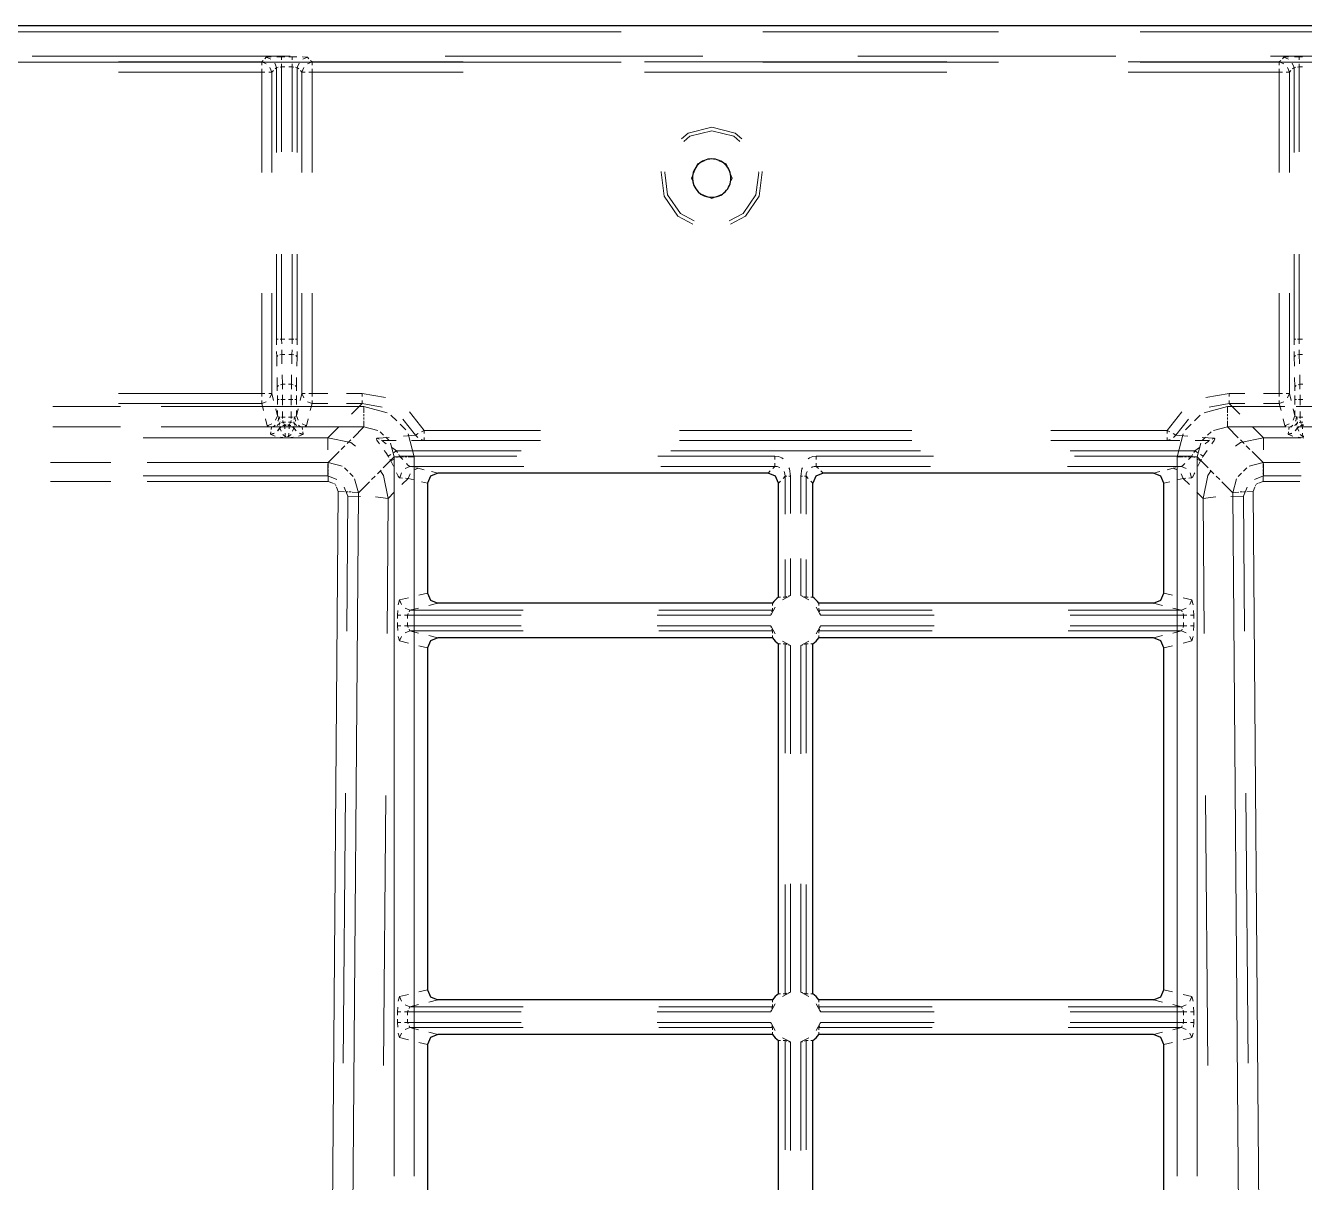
# Model space of a CAD drawing. Header units: millimetres. Extents: x 0 to 1989, y -338 to 950.
# Drawn here: x 987.6 to 1113.3, y 786.3 to 900.1 of the extents above; entities that cross this region are included whole.
import ezdxf

# ---------------------------------------------------------------- set-up
doc = ezdxf.new("R2010")
doc.units = ezdxf.units.MM
doc.layers.add('DETAIL', color=8, linetype='Continuous')
doc.layers.add('FINE', color=9, linetype='Continuous')

msp = doc.modelspace()

# ---------------------------------------------------------------- linework, layer by layer
at = {"layer": 'DETAIL', "lineweight": 25}
for p, q in [((67.81, 900.08), (1203.81, 900.08)), ((1060.61, 856.08), (1028.13, 856.08)), ((1098.49, 856.08), (1066.01, 856.08)), ((1027.12, 855.08), (1027.12, 844.28)), ((1061.61, 843.87), (1061.61, 855.08)), ((1065.01, 843.87), (1065.01, 855.08)), ((1099.5, 844.28), (1099.5, 855.08)), ((1061.02, 843.28), (1028.13, 843.28)), ((1098.49, 843.28), (1065.6, 843.28)), ((1061.02, 839.88), (1028.13, 839.88)), ((1098.49, 839.88), (1065.6, 839.88)), ((1061.61, 804.87), (1061.61, 839.29)), ((1065.01, 804.87), (1065.01, 839.29)), ((1099.5, 805.28), (1099.5, 838.89)), ((1061.02, 804.28), (1028.13, 804.28)), ((1061.02, 800.88), (1028.13, 800.88)), ((1098.49, 800.88), (1065.6, 800.88)), ((1027.12, 799.89), (1027.12, 766.28)), ((1061.61, 765.87), (1061.61, 800.29)), ((1065.01, 765.87), (1065.01, 800.29)), ((1099.5, 766.28), (1099.5, 799.89))]:
    msp.add_line(p, q, dxfattribs=at)
msp.add_lwpolyline([(1055.06, 886.97, 0.41423), (1053.17, 885.08, 0.414197), (1055.06, 883.2, 0.414214), (1056.95, 885.08, 0.414214)], format="xyb", close=True, dxfattribs=at)
for points in [[(1028.13, 856.08), (1027.42, 855.79), (1027.12, 855.08)], [(1061.61, 855.08), (1061.32, 855.79), (1060.61, 856.08)], [(1066.01, 856.08), (1065.3, 855.79), (1065.01, 855.08)], [(1099.5, 855.08), (1099.21, 855.79), (1098.49, 856.08)], [(1027.12, 844.28), (1027.42, 843.57), (1028.13, 843.28)], [(1098.49, 843.28), (1099.21, 843.57), (1099.5, 844.28)], [(1028.13, 839.88), (1027.42, 839.59), (1027.12, 838.89)], [(1099.5, 838.89), (1099.21, 839.59), (1098.49, 839.88)], [(1027.12, 838.89), (1027.12, 805.28), (1027.42, 804.57), (1028.13, 804.28)], [(1098.49, 804.28), (1099.21, 804.57), (1099.5, 805.28)], [(1028.13, 800.88), (1027.42, 800.59), (1027.12, 799.89)], [(1099.5, 799.89), (1099.21, 800.59), (1098.49, 800.88)]]:
    msp.add_lwpolyline(points, dxfattribs=at)
for points in [[(1061.61, 843.87, 0.073396), (1061.02, 843.28)], [(1065.6, 843.28, 0.073407), (1065.01, 843.87)], [(1061.02, 839.88, 0.073535), (1061.61, 839.29)], [(1065.01, 839.29, 0.073316), (1065.6, 839.88)], [(1061.61, 804.87, 0.073332), (1061.02, 804.28)], [(1098.49, 804.28), (1065.6, 804.28, 0.073431), (1065.01, 804.87)], [(1061.02, 800.88, 0.07365), (1061.61, 800.29)], [(1065.01, 800.29, 0.073471), (1065.6, 800.88)]]:
    msp.add_lwpolyline(points, format="xyb", dxfattribs=at)
at = {"layer": 'FINE', "lineweight": 9}
for p, q in [((907.06, 899.48), (1046.16, 899.48)), ((1060.07, 899.48), (1083.26, 899.48)), ((1097.17, 899.48), (1120.35, 899.48)), ((1046.16, 896.49), (907.06, 896.49)), ((988.27, 897.08), (1013.63, 897.08)), ((996.76, 896.5), (1010.84, 896.5)), ((1010.84, 896.5), (1010.98, 896.65)), ((1010.84, 896.5), (1011.28, 896.32)), ((1011.15, 896.82), (1011.29, 896.96)), ((1011.29, 896.96), (1011.74, 896.78)), ((1012.11, 896.4), (1012.29, 895.96)), ((1012.32, 897), (1012.79, 897.01)), ((1012.79, 897.01), (1013.12, 897.01)), ((1012.79, 896.32), (1012.79, 896.01)), ((1013.5, 897.01), (1013.83, 897.01)), ((1013.83, 897.01), (1014.3, 897)), ((1013.83, 896.32), (1013.83, 896.01)), ((1014.51, 896.4), (1014.33, 895.96)), ((1015.33, 896.96), (1014.89, 896.78)), ((1015.33, 896.96), (1015.47, 896.82)), ((1015.78, 896.5), (1015.34, 896.32)), ((1015.64, 896.65), (1015.78, 896.5)), ((1015.78, 896.5), (1030.63, 896.5)), ((1028.85, 897.08), (1054.2, 897.08)), ((1048.46, 896.5), (1078.16, 896.5)), ((1083.26, 896.49), (1060.07, 896.49)), ((1069.42, 897.08), (1094.77, 897.08)), ((1095.99, 896.5), (1110.84, 896.5)), ((1120.35, 896.49), (1097.17, 896.49)), ((1109.99, 897.08), (1135.35, 897.08)), ((1110.84, 896.5), (1110.98, 896.65)), ((1111.28, 896.32), (1110.84, 896.5)), ((1111.15, 896.82), (1111.29, 896.96)), ((1111.74, 896.78), (1111.29, 896.96)), ((1112.29, 895.96), (1112.11, 896.4)), ((1112.32, 897), (1112.79, 897.01)), ((1112.79, 897.01), (1113.12, 897.01)), ((1112.79, 896.01), (1112.79, 896.32)), ((1010.84, 895.51), (996.76, 895.51)), ((1010.84, 895.51), (1010.84, 895.82)), ((1010.84, 895.51), (1011.15, 895.51)), ((1010.84, 885.63), (1010.84, 895.51)), ((1011.65, 895.95), (1011.84, 895.51)), ((1011.98, 895.65), (1011.84, 895.51)), ((1011.84, 895.51), (1011.84, 885.63)), ((1012.29, 895.96), (1012.15, 895.82)), ((1012.45, 895.98), (1012.29, 895.96)), ((1012.29, 887.61), (1012.29, 895.96)), ((1012.79, 896.01), (1012.64, 896)), ((1012.79, 896.01), (1012.79, 887.65)), ((1013.12, 896.01), (1012.79, 896.01)), ((1013.83, 896.01), (1013.5, 896.01)), ((1013.83, 887.65), (1013.83, 896.01)), ((1013.98, 896), (1013.83, 896.01)), ((1014.33, 895.96), (1014.17, 895.98)), ((1014.47, 895.82), (1014.33, 895.96)), ((1014.33, 895.96), (1014.33, 887.61)), ((1014.78, 895.51), (1014.64, 895.65)), ((1014.97, 895.95), (1014.78, 895.51)), ((1014.78, 885.63), (1014.78, 895.51)), ((1015.78, 895.51), (1015.47, 895.51)), ((1015.78, 895.82), (1015.78, 895.51)), ((1030.63, 895.51), (1015.78, 895.51)), ((1015.78, 895.51), (1015.78, 885.63)), ((1078.16, 895.51), (1048.46, 895.51)), ((1110.84, 895.51), (1110.84, 895.82)), ((1111.15, 895.51), (1110.84, 895.51)), ((1111.84, 895.51), (1111.65, 895.95)), ((1111.98, 895.65), (1111.84, 895.51)), ((1111.84, 895.51), (1111.84, 885.63)), ((1112.29, 895.96), (1112.15, 895.82)), ((1112.45, 895.98), (1112.29, 895.96)), ((1112.29, 887.61), (1112.29, 895.96)), ((1112.79, 896.01), (1112.64, 896)), ((1055.06, 883.08), (1053.88, 883.57)), ((1056.24, 883.57), (1055.06, 883.08)), ((1012.29, 869.25), (1012.29, 877.59)), ((1012.79, 877.61), (1012.79, 869.25)), ((1013.83, 869.25), (1013.83, 877.61)), ((1014.33, 877.59), (1014.33, 869.25)), ((1112.29, 869.25), (1112.29, 877.59)), ((1011.84, 873.78), (1011.84, 863.91)), ((1015.78, 873.78), (1015.78, 863.91)), ((1110.84, 863.91), (1110.84, 873.78)), ((1111.84, 873.78), (1111.84, 863.91)), ((1012.3, 868.7), (1012.29, 869.25)), ((1012.79, 869.25), (1012.64, 869.25)), ((1012.79, 869.25), (1012.8, 868.78)), ((1012.79, 869.25), (1013.12, 869.25)), ((1013.5, 869.25), (1013.83, 869.25)), ((1013.82, 868.78), (1013.83, 869.25)), ((1013.98, 869.25), (1013.83, 869.25)), ((1014.33, 869.25), (1014.32, 868.7)), ((1112.3, 868.7), (1112.29, 869.25)), ((1112.79, 869.25), (1112.8, 868.78)), ((1112.79, 869.25), (1113.12, 869.25)), ((1012.31, 867.5), (1012.3, 868.04)), ((1012.43, 867.63), (1012.31, 867.5)), ((1012.33, 866.58), (1012.31, 867.5)), ((1012.81, 867.75), (1012.63, 867.71)), ((1012.8, 868.21), (1012.81, 867.75)), ((1013.12, 867.75), (1012.81, 867.75)), ((1012.81, 867.75), (1012.83, 866.83)), ((1013.81, 867.75), (1013.5, 867.75)), ((1013.79, 866.83), (1013.81, 867.75)), ((1013.81, 867.75), (1013.82, 868.21)), ((1013.99, 867.71), (1013.81, 867.75)), ((1014.31, 867.5), (1014.19, 867.63)), ((1014.31, 867.5), (1014.29, 866.58)), ((1014.32, 868.04), (1014.31, 867.5)), ((1112.31, 867.5), (1112.3, 868.04)), ((1112.43, 867.63), (1112.31, 867.5)), ((1112.33, 866.58), (1112.31, 867.5)), ((1112.81, 867.75), (1112.63, 867.71)), ((1112.8, 868.21), (1112.81, 867.75)), ((1012.37, 864.56), (1012.35, 865.48)), ((1012.49, 864.7), (1012.37, 864.56)), ((1012.87, 864.81), (1012.69, 864.77)), ((1012.85, 865.73), (1012.87, 864.81)), ((1012.87, 864.81), (1013.14, 864.81)), ((1012.87, 864.81), (1012.87, 864.34)), ((1013.48, 864.81), (1013.75, 864.81)), ((1013.75, 864.81), (1013.77, 865.73)), ((1013.93, 864.77), (1013.75, 864.81)), ((1013.75, 864.34), (1013.75, 864.81)), ((1014.25, 864.56), (1014.13, 864.7)), ((1112.37, 864.56), (1112.35, 865.48)), ((1112.49, 864.7), (1112.37, 864.56)), ((1112.87, 864.81), (1112.69, 864.77)), ((1112.85, 865.73), (1112.87, 864.81)), ((1112.87, 864.81), (1113.14, 864.81)), ((1112.87, 864.81), (1112.87, 864.34)), ((1011.15, 863.91), (1010.84, 863.91)), ((1010.84, 863.6), (1010.84, 863.91)), ((1011.84, 863.91), (1011.65, 863.47)), ((1011.84, 863.91), (1012.01, 863.23)), ((1012.37, 864.17), (1012.37, 864.56)), ((1012.38, 863.31), (1012.38, 863.7)), ((1012.88, 863.78), (1012.88, 863.31)), ((1013.74, 863.31), (1013.74, 863.78)), ((1014.24, 863.7), (1014.24, 863.31)), ((1014.97, 863.47), (1014.78, 863.91)), ((1015.78, 863.91), (1015.47, 863.91)), ((1015.78, 863.91), (1015.78, 863.6)), ((1015.78, 863.91), (1017.32, 863.91)), ((1020.71, 863.6), (1020.71, 863.91)), ((1103.63, 863.5), (1105.91, 863.91)), ((1105.91, 863.6), (1105.91, 863.91)), ((1105.91, 863.91), (1107.45, 863.91)), ((1109.3, 863.91), (1110.84, 863.91)), ((1111.15, 863.91), (1110.84, 863.91)), ((1110.84, 863.6), (1110.84, 863.91)), ((1111.84, 863.91), (1111.65, 863.47)), ((1111.84, 863.91), (1112.01, 863.23)), ((1112.37, 864.17), (1112.37, 864.56)), ((1112.38, 863.31), (1112.38, 863.7)), ((1112.88, 863.78), (1112.88, 863.31)), ((996.95, 862.61), (990.3, 862.61)), ((1010.84, 862.92), (996.76, 862.92)), ((1020.88, 862.61), (1000.94, 862.61)), ((1010.84, 862.92), (1010.84, 863.23)), ((1011.28, 863.1), (1010.84, 862.92)), ((1011.01, 862.24), (1010.84, 862.92)), ((1012.21, 862.41), (1012.38, 861.72)), ((1012.38, 862.81), (1012.38, 863.31)), ((1012.38, 861.72), (1012.38, 862.22)), ((1012.88, 863.31), (1012.72, 863.31)), ((1012.88, 863.31), (1012.88, 862.77)), ((1013.15, 863.31), (1012.88, 863.31)), ((1013.74, 863.31), (1013.47, 863.31)), ((1013.74, 862.77), (1013.74, 863.31)), ((1013.74, 863.31), (1013.9, 863.31)), ((1014.24, 863.31), (1014.24, 862.81)), ((1014.24, 861.72), (1014.41, 862.41)), ((1014.24, 862.22), (1014.24, 861.72)), ((1015.78, 862.92), (1015.34, 863.1)), ((1015.78, 862.92), (1015.61, 862.24)), ((1015.78, 863.23), (1015.78, 862.92)), ((1017.32, 862.92), (1015.78, 862.92)), ((1020.71, 862.92), (1019.17, 862.92)), ((1019.65, 861.87), (1020.71, 862.92)), ((1020.71, 862.92), (1020.71, 863.23)), ((1022.67, 862.57), (1020.71, 862.92)), ((1020.88, 862.61), (1020.88, 862)), ((1023.16, 862), (1020.88, 862.61)), ((1105.74, 862.61), (1103.47, 862)), ((1105.91, 862.92), (1103.95, 862.57)), ((1105.74, 862), (1105.74, 862.61)), ((1111.38, 862.61), (1105.74, 862.61)), ((1105.91, 862.92), (1105.91, 863.23)), ((1110.84, 862.92), (1109.3, 862.92)), ((1110.84, 862.92), (1110.84, 863.23)), ((1111.28, 863.1), (1110.84, 862.92)), ((1111.01, 862.24), (1110.84, 862.92)), ((1112.21, 862.41), (1112.38, 861.72)), ((1112.38, 862.81), (1112.38, 863.31)), ((1112.38, 861.72), (1112.38, 862.22)), ((1114.38, 862.61), (1112.5, 862.61)), ((1112.88, 863.31), (1112.72, 863.31)), ((1112.88, 863.31), (1112.88, 862.77)), ((1113.15, 863.31), (1112.88, 863.31)), ((1011.38, 860.73), (1011.21, 861.42)), ((1011.82, 860.92), (1011.38, 860.73)), ((1012.38, 861.72), (1012.2, 861.29)), ((1012.38, 861.72), (1012.43, 861.68)), ((1012.48, 861.63), (1012.53, 861.58)), ((1012.53, 861.58), (1012.64, 861.58)), ((1012.54, 860.92), (1012.65, 860.99)), ((1012.54, 860.92), (1012.57, 860.79)), ((1012.77, 861.58), (1012.88, 861.58)), ((1012.79, 861.06), (1012.91, 861.08)), ((1012.88, 862.12), (1012.88, 861.58)), ((1012.88, 861.58), (1012.89, 861.43)), ((1012.88, 861.58), (1013.15, 861.58)), ((1012.9, 861.24), (1012.91, 861.08)), ((1012.91, 861.08), (1012.97, 861)), ((1013.16, 861.08), (1012.91, 861.08)), ((1013.71, 861.08), (1013.46, 861.08)), ((1013.47, 861.58), (1013.74, 861.58)), ((1013.71, 861.08), (1013.72, 861.24)), ((1013.73, 861.43), (1013.74, 861.58)), ((1013.74, 861.58), (1013.74, 862.12)), ((1013.74, 861.58), (1013.85, 861.58)), ((1013.97, 860.99), (1014.08, 860.92)), ((1013.98, 861.58), (1014.09, 861.58)), ((1014.05, 860.79), (1014.08, 860.92)), ((1014.09, 861.58), (1014.14, 861.63)), ((1014.19, 861.68), (1014.24, 861.72)), ((1014.42, 861.29), (1014.24, 861.72)), ((1015.24, 860.73), (1014.8, 860.92)), ((1015.41, 861.42), (1015.24, 860.73)), ((1020.88, 861.88), (1020.88, 861.68)), ((1020.88, 861.56), (1020.88, 861.35)), ((1020.88, 861.23), (1020.88, 860.63)), ((1024.1, 861.21), (1023.54, 861.76)), ((1025.95, 859.81), (1024.71, 861.37)), ((1025.37, 862.09), (1026.81, 860.28)), ((1099.81, 860.28), (1101.25, 862.09)), ((1101.91, 861.37), (1100.67, 859.81)), ((1103.08, 861.76), (1102.52, 861.21)), ((1105.74, 861.68), (1105.74, 861.88)), ((1105.74, 861.35), (1105.74, 861.56)), ((1105.74, 860.63), (1105.74, 861.23)), ((1111.38, 860.73), (1111.21, 861.42)), ((1111.82, 860.92), (1111.38, 860.73)), ((1112.38, 861.72), (1112.2, 861.29)), ((1112.38, 861.72), (1112.43, 861.68)), ((1112.48, 861.63), (1112.53, 861.58)), ((1112.64, 861.58), (1112.53, 861.58)), ((1112.54, 860.92), (1112.65, 860.99)), ((1112.54, 860.92), (1112.57, 860.79)), ((1112.88, 861.58), (1112.77, 861.58)), ((1112.88, 862.12), (1112.88, 861.58)), ((1112.88, 861.58), (1112.89, 861.43)), ((1112.88, 861.58), (1113.15, 861.58)), ((1112.9, 861.24), (1112.91, 861.08)), ((1113.16, 861.08), (1112.91, 861.08)), ((990.3, 860.63), (996.95, 860.63)), ((1000.94, 860.63), (1020.88, 860.63)), ((1011.51, 860.69), (1011.38, 860.73)), ((1011.8, 860.6), (1011.67, 860.64)), ((1011.7, 859.91), (1011.73, 860.12)), ((1012.05, 860.01), (1011.7, 859.91)), ((1011.71, 859.89), (1011.7, 859.91)), ((1011.73, 859.87), (1011.72, 859.88)), ((1012.07, 859.98), (1011.73, 859.87)), ((1012.16, 859.7), (1011.73, 859.87)), ((1011.77, 860.38), (1011.8, 860.6)), ((1012.62, 860.52), (1012.39, 860.24)), ((1012.63, 860.5), (1012.41, 860.22)), ((1012.6, 860.64), (1012.62, 860.52)), ((1012.62, 860.52), (1012.74, 860.66)), ((1012.62, 860.52), (1012.63, 860.51)), ((1012.63, 860.5), (1012.75, 860.62)), ((1012.63, 860.51), (1012.63, 860.5)), ((1012.63, 860.5), (1012.75, 860.21)), ((1012.9, 859.87), (1013.15, 859.67)), ((1012.91, 860.77), (1013.08, 860.83)), ((1012.92, 860.72), (1013.08, 860.76)), ((1013.03, 860.91), (1013.08, 860.83)), ((1013.08, 860.83), (1013.23, 860.83)), ((1013.08, 860.83), (1013.08, 860.81)), ((1013.08, 860.78), (1013.08, 860.76)), ((1013.08, 860.76), (1013.11, 860.42)), ((1013.23, 860.76), (1013.08, 860.76)), ((1013.13, 860.01), (1013.15, 859.67)), ((1013.15, 859.67), (1013.15, 859.63)), ((1013.15, 859.67), (1013.25, 859.67)), ((1013.37, 859.67), (1013.47, 859.67)), ((1013.39, 860.83), (1013.54, 860.83)), ((1013.54, 860.76), (1013.39, 860.76)), ((1013.47, 859.67), (1013.49, 860.01)), ((1013.47, 859.67), (1013.72, 859.87)), ((1013.47, 859.67), (1013.47, 859.63)), ((1013.52, 860.42), (1013.54, 860.76)), ((1013.54, 860.83), (1013.59, 860.91)), ((1013.54, 860.83), (1013.71, 860.77)), ((1013.54, 860.83), (1013.54, 860.81)), ((1013.54, 860.78), (1013.54, 860.76)), ((1013.7, 860.72), (1013.54, 860.76)), ((1013.99, 860.5), (1013.87, 860.62)), ((1013.87, 860.21), (1013.99, 860.5)), ((1013.88, 860.66), (1014, 860.52)), ((1013.99, 860.5), (1013.99, 860.51)), ((1013.99, 860.5), (1014.21, 860.22)), ((1014, 860.52), (1014.02, 860.64)), ((1014, 860.52), (1014.23, 860.24)), ((1014, 860.51), (1014, 860.52)), ((1014.89, 859.87), (1014.46, 859.7)), ((1014.55, 859.98), (1014.89, 859.87)), ((1014.57, 860.01), (1014.92, 859.91)), ((1014.95, 860.64), (1014.82, 860.6)), ((1014.82, 860.6), (1014.85, 860.38)), ((1014.89, 860.12), (1014.92, 859.91)), ((1014.9, 859.88), (1014.89, 859.87)), ((1014.92, 859.91), (1014.92, 859.89)), ((1015.24, 860.73), (1015.11, 860.69)), ((1020.88, 860.63), (1019.81, 859.55)), ((1020.88, 860.63), (1022.25, 860.28)), ((1022.49, 860.14), (1022.82, 859.8)), ((1024.99, 860.32), (1024.43, 860.88)), ((1024.78, 859.7), (1025.95, 859.81)), ((1025.95, 859.81), (1026.22, 859.96)), ((1025.95, 859.81), (1026.17, 859.57)), ((1026.54, 860.13), (1026.81, 860.28)), ((1026.81, 860.28), (1026.81, 859.96)), ((1026.81, 860.28), (1038.22, 860.28)), ((1051.91, 860.28), (1074.72, 860.28)), ((1088.4, 860.28), (1099.81, 860.28)), ((1099.81, 859.96), (1099.81, 860.28)), ((1100.08, 860.13), (1099.81, 860.28)), ((1100.67, 859.81), (1100.4, 859.96)), ((1100.67, 859.81), (1100.45, 859.57)), ((1100.67, 859.81), (1101.84, 859.7)), ((1101.4, 859.93), (1100.79, 857.66)), ((1102.19, 860.88), (1101.63, 860.32)), ((1103.8, 859.8), (1104.13, 860.14)), ((1104.37, 860.28), (1105.74, 860.63)), ((1105.74, 860.63), (1111.53, 860.63)), ((1106.81, 859.55), (1105.74, 860.63)), ((1108.23, 860.6), (1109.29, 859.54)), ((1111.51, 860.69), (1111.38, 860.73)), ((1111.8, 860.6), (1111.67, 860.64)), ((1111.7, 859.91), (1111.73, 860.12)), ((1112.05, 860.01), (1111.7, 859.91)), ((1111.71, 859.89), (1111.7, 859.91)), ((1111.73, 859.87), (1111.72, 859.88)), ((1111.73, 859.87), (1112.07, 859.98)), ((1112.16, 859.7), (1111.73, 859.87)), ((1111.77, 860.38), (1111.8, 860.6)), ((1112.62, 860.52), (1112.39, 860.24)), ((1112.41, 860.22), (1112.63, 860.5)), ((1112.6, 860.64), (1112.62, 860.52)), ((1112.62, 860.52), (1112.74, 860.66)), ((1112.62, 860.52), (1112.63, 860.51)), ((1112.63, 860.5), (1112.75, 860.62)), ((1112.63, 860.51), (1112.63, 860.5)), ((1112.63, 860.5), (1112.75, 860.21)), ((1112.68, 860.63), (1114.61, 860.63)), ((1112.9, 859.87), (1113.15, 859.67)), ((1112.91, 860.77), (1113.09, 860.83)), ((1112.92, 860.72), (1113.09, 860.76)), ((1113.03, 860.91), (1113.09, 860.83)), ((1113.09, 860.83), (1113.23, 860.83)), ((1113.09, 860.83), (1113.09, 860.81)), ((1113.09, 860.78), (1113.09, 860.76)), ((1113.23, 860.76), (1113.09, 860.76)), ((1113.09, 860.76), (1113.11, 860.42)), ((1113.13, 860.01), (1113.15, 859.67)), ((1113.15, 859.63), (1113.15, 859.67)), ((1113.15, 859.67), (1113.25, 859.67)), ((1013.15, 859.55), (1012.69, 859.6)), ((1013.15, 859.59), (1013.15, 859.55)), ((1013.25, 859.55), (1013.15, 859.55)), ((1013.47, 859.55), (1013.37, 859.55)), ((1013.93, 859.6), (1013.47, 859.55)), ((1013.47, 859.59), (1013.47, 859.55)), ((1017.33, 858.38), (1017.33, 859.54)), ((1019.02, 858.77), (1018.66, 858.41)), ((1019.59, 859.34), (1019.24, 858.98)), ((1022.19, 859.5), (1023.37, 859.59)), ((1022.19, 859.5), (1022.37, 859.4)), ((1022.59, 859.31), (1022.8, 859.28)), ((1024.05, 859.28), (1022.8, 859.28)), ((1023.03, 859.6), (1023.36, 859.27)), ((1023.5, 859.03), (1023.85, 857.66)), ((1026.81, 859.28), (1025.56, 859.28)), ((1026.5, 859.37), (1026.81, 859.28)), ((1038.22, 859.28), (1026.81, 859.28)), ((1074.72, 859.28), (1051.91, 859.28)), ((1099.81, 859.28), (1088.4, 859.28)), ((1100.12, 859.37), (1099.81, 859.28)), ((1101.06, 859.28), (1099.81, 859.28)), ((1102.54, 858.28), (1102.99, 858.6)), ((1103.83, 859.28), (1102.57, 859.28)), ((1102.77, 857.66), (1103.12, 859.03)), ((1103.25, 859.59), (1104.43, 859.5)), ((1103.26, 859.27), (1103.6, 859.6)), ((1104.03, 859.31), (1103.83, 859.28)), ((1104.43, 859.5), (1104.25, 859.4)), ((1107.38, 858.98), (1107.03, 859.34)), ((1107.96, 858.41), (1107.6, 858.77)), ((1109.29, 858.38), (1109.29, 859.54)), ((1109.29, 859.54), (1112.98, 859.54)), ((1113.15, 859.55), (1112.69, 859.6)), ((1113.15, 859.55), (1113.15, 859.59)), ((1113.25, 859.55), (1113.15, 859.55)), ((1018.45, 858.2), (1017.38, 857.13)), ((1022.78, 856.58), (1023.85, 857.66)), ((1023.26, 857.75), (1023.52, 857.91)), ((1023.34, 857.6), (1023.26, 857.75)), ((1023.52, 857.29), (1023.44, 857.43)), ((1023.52, 857.29), (1023.79, 857.43)), ((1023.79, 856.75), (1023.52, 857.29)), ((1023.83, 858.11), (1024.08, 858.28)), ((1024.46, 857.66), (1023.85, 857.66)), ((1023.85, 857.66), (1023.85, 786.93)), ((1024.08, 858.28), (1024.18, 858.11)), ((1036.34, 858.28), (1024.08, 858.28)), ((1024.12, 857.6), (1024.39, 857.74)), ((1024.3, 857.91), (1024.39, 857.74)), ((1024.39, 857.74), (1024.7, 857.43)), ((1024.39, 857.74), (1035.92, 857.74)), ((1024.78, 857.66), (1024.58, 857.66)), ((1025.1, 857.66), (1024.9, 857.66)), ((1025.83, 857.66), (1025.22, 857.66)), ((1075.57, 858.28), (1051.05, 858.28)), ((1061.28, 857.74), (1061.28, 857.43)), ((1065.34, 857.43), (1065.34, 857.74)), ((1065.34, 857.74), (1076.87, 857.74)), ((1102.54, 858.28), (1090.28, 858.28)), ((1090.7, 857.74), (1102.23, 857.74)), ((1101.4, 857.66), (1100.79, 857.66)), ((1100.79, 857.66), (1100.79, 786.93)), ((1101.72, 857.66), (1101.52, 857.66)), ((1102.04, 857.66), (1101.84, 857.66)), ((1102.77, 857.66), (1102.16, 857.66)), ((1102.23, 857.74), (1102.32, 857.91)), ((1102.5, 857.6), (1102.23, 857.74)), ((1102.44, 858.11), (1102.54, 858.28)), ((1102.79, 858.11), (1102.54, 858.28)), ((1102.77, 857.66), (1103.85, 856.58)), ((1102.77, 786.93), (1102.77, 857.66)), ((1103.1, 857.29), (1102.83, 857.43)), ((1103.36, 857.75), (1103.1, 857.91)), ((1103.36, 857.75), (1103.28, 857.6)), ((1103.74, 858.3), (1103.36, 857.75)), ((1109.24, 857.13), (1108.17, 858.2)), ((996.02, 857.13), (990.09, 857.13)), ((1017.38, 857.13), (999.58, 857.13)), ((1017.33, 855.81), (1017.33, 856.98)), ((1017.38, 857.13), (1017.38, 856.55)), ((1018.73, 856.75), (1017.38, 857.13)), ((1017.38, 856.44), (1017.38, 856.25)), ((1017.38, 856.13), (1017.38, 855.94)), ((1019.3, 856.27), (1018.97, 856.6)), ((1019.83, 855.74), (1019.49, 856.07)), ((1022.2, 856.01), (1022.56, 856.37)), ((1024.41, 855.61), (1024.56, 856.1)), ((1024.92, 856.53), (1025.39, 856.74)), ((1025.22, 855.55), (1025.41, 855.99)), ((1025.39, 856.74), (1025.64, 856.68)), ((1036.6, 856.74), (1025.39, 856.74)), ((1025.78, 856.37), (1026.21, 856.55)), ((1025.96, 856.61), (1026.21, 856.55)), ((1026.21, 856.55), (1026.81, 856.41)), ((1027.53, 856.23), (1028.13, 856.08)), ((1061.28, 856.74), (1050.06, 856.74)), ((1060.61, 856.08), (1060.82, 856.29)), ((1061.07, 856.54), (1061.28, 856.74)), ((1065.34, 856.74), (1065.55, 856.54)), ((1076.56, 856.74), (1065.34, 856.74)), ((1065.8, 856.29), (1066.01, 856.08)), ((1101.23, 856.74), (1090.02, 856.74)), ((1098.49, 856.08), (1099.09, 856.23)), ((1099.81, 856.41), (1100.41, 856.55)), ((1100.41, 856.55), (1100.66, 856.61)), ((1100.41, 856.55), (1100.84, 856.37)), ((1100.98, 856.68), (1101.23, 856.74)), ((1101.21, 855.99), (1101.4, 855.55)), ((1101.23, 856.74), (1101.7, 856.53)), ((1102.07, 856.1), (1102.21, 855.61)), ((1104.06, 856.37), (1104.42, 856.01)), ((1107.13, 856.07), (1106.79, 855.74)), ((1107.66, 856.6), (1107.32, 856.27)), ((1109.24, 857.13), (1107.89, 856.75)), ((1109.24, 856.55), (1109.24, 857.13)), ((1112.88, 857.13), (1109.24, 857.13)), ((1109.24, 856.25), (1109.24, 856.44)), ((1109.24, 855.94), (1109.24, 856.13)), ((1109.29, 855.81), (1109.29, 856.98)), ((990.09, 855.26), (996.02, 855.26)), ((1017.33, 855.81), (999.19, 855.81)), ((999.58, 855.26), (1017.38, 855.26)), ((1018.21, 855.44), (1017.33, 855.81)), ((1017.38, 855.83), (1017.38, 855.26)), ((1017.38, 855.26), (1017.81, 855.08)), ((1017.89, 855.04), (1018.04, 854.98)), ((1018.1, 854.92), (1018.15, 854.78)), ((1018.19, 854.69), (1018.36, 854.26)), ((1019.3, 853.81), (1018.94, 854.69)), ((1020.34, 854.15), (1019.97, 855.5)), ((1020.34, 854.15), (1021.42, 855.22)), ((1021.63, 855.44), (1021.99, 855.79)), ((1025.22, 855.55), (1024.61, 854.94)), ((1025.22, 855.55), (1024.97, 855.57)), ((1025.82, 855.41), (1025.22, 855.55)), ((1027.12, 855.08), (1026.53, 855.23)), ((1061.82, 855.29), (1061.61, 855.08)), ((1062.29, 855.76), (1062.08, 855.55)), ((1062.29, 852.05), (1062.29, 855.76)), ((1062.79, 855.76), (1062.64, 855.76)), ((1062.79, 855.76), (1062.79, 852.09)), ((1063.98, 855.76), (1063.83, 855.76)), ((1063.83, 852.09), (1063.83, 855.76)), ((1064.33, 855.76), (1064.33, 852.05)), ((1064.54, 855.55), (1064.33, 855.76)), ((1065.01, 855.08), (1064.8, 855.29)), ((1100.09, 855.23), (1099.5, 855.08)), ((1101.4, 855.55), (1100.8, 855.41)), ((1101.65, 855.57), (1101.4, 855.55)), ((1102.01, 854.94), (1101.4, 855.55)), ((1102.21, 855.61), (1101.96, 855.59)), ((1104.63, 855.79), (1104.99, 855.44)), ((1105.21, 855.22), (1106.28, 854.15)), ((1106.65, 855.5), (1106.28, 854.15)), ((1107.68, 854.69), (1107.33, 853.81)), ((1108.26, 854.26), (1108.43, 854.69)), ((1108.47, 854.78), (1108.53, 854.92)), ((1108.58, 854.98), (1108.73, 855.04)), ((1108.81, 855.08), (1109.24, 855.26)), ((1109.24, 855.26), (1109.24, 855.83)), ((1109.24, 855.26), (1112.87, 855.26)), ((1018.36, 854.26), (1017.53, 750.07)), ((1018.97, 854.24), (1018.36, 854.26)), ((1019.29, 854.23), (1019.09, 854.24)), ((1019.19, 840.54), (1019.3, 853.81)), ((1019.3, 853.81), (1020.54, 853.78)), ((1019.62, 854.22), (1019.41, 854.23)), ((1019.51, 749.96), (1020.34, 854.15)), ((1020.34, 854.15), (1019.74, 854.21)), ((1022.02, 853.73), (1023.26, 853.59)), ((1023.26, 853.59), (1023.15, 840.31)), ((1023.87, 854.2), (1023.26, 853.59)), ((1103.36, 853.59), (1102.75, 854.2)), ((1104.6, 853.73), (1103.36, 853.59)), ((1103.47, 840.31), (1103.36, 853.59)), ((1107.33, 853.81), (1106.08, 853.78)), ((1106.88, 854.21), (1106.28, 854.15)), ((1106.28, 854.15), (1107.11, 749.96)), ((1107.21, 854.23), (1107, 854.22)), ((1107.53, 854.24), (1107.33, 854.23)), ((1107.33, 853.81), (1107.43, 840.54)), ((1108.26, 854.26), (1107.65, 854.24)), ((1109.09, 750.07), (1108.26, 854.26)), ((1062.29, 843.87), (1062.29, 847.59)), ((1062.79, 847.69), (1062.79, 844.03)), ((1063.83, 844.03), (1063.83, 847.69)), ((1064.33, 847.59), (1064.33, 843.87)), ((1024.25, 843.14), (1024.39, 843.6)), ((1024.39, 843.6), (1025.25, 843.81)), ((1024.57, 843.16), (1024.39, 843.6)), ((1026.27, 844.06), (1027.12, 844.28)), ((1061.82, 843.87), (1061.61, 843.87)), ((1062.01, 843.6), (1062.79, 844.03)), ((1062.29, 843.87), (1062.08, 843.87)), ((1063.83, 844.03), (1064.61, 843.6)), ((1064.33, 843.87), (1064.54, 843.87)), ((1064.8, 843.87), (1065.01, 843.87)), ((1099.5, 844.28), (1100.35, 844.06)), ((1101.38, 843.81), (1102.23, 843.6)), ((1102.05, 843.16), (1102.23, 843.6)), ((1102.23, 843.6), (1102.37, 843.14)), ((1024.19, 842.1), (1024.22, 842.57)), ((1024.19, 842.1), (1024.5, 842.1)), ((1024.19, 841.78), (1024.19, 842.1)), ((1024.87, 842.1), (1025.18, 842.1)), ((1025.38, 842.6), (1024.95, 842.78)), ((1025.24, 842.26), (1025.18, 842.1)), ((1025.18, 842.1), (1025.18, 841.78)), ((1036.33, 842.1), (1025.18, 842.1)), ((1025.38, 842.6), (1025.32, 842.44)), ((1026.24, 842.81), (1025.38, 842.6)), ((1025.38, 842.6), (1036.52, 842.6)), ((1028.13, 843.28), (1027.27, 843.07)), ((1060.86, 842.1), (1049.71, 842.1)), ((1049.88, 842.6), (1061.02, 842.6)), ((1060.86, 842.1), (1061.29, 842.88)), ((1061.02, 843.07), (1061.02, 843.28)), ((1061.02, 842.6), (1061.02, 842.81)), ((1065.33, 842.88), (1065.76, 842.1)), ((1065.6, 843.28), (1065.6, 843.07)), ((1065.6, 842.81), (1065.6, 842.6)), ((1065.6, 842.6), (1076.74, 842.6)), ((1065.76, 842.1), (1065.72, 842.26)), ((1076.91, 842.1), (1065.76, 842.1)), ((1090.1, 842.6), (1101.24, 842.6)), ((1101.44, 842.1), (1090.29, 842.1)), ((1099.35, 843.07), (1098.49, 843.28)), ((1101.24, 842.6), (1100.38, 842.81)), ((1101.24, 842.6), (1101.68, 842.78)), ((1101.3, 842.44), (1101.24, 842.6)), ((1101.44, 842.1), (1101.38, 842.26)), ((1101.44, 842.1), (1101.75, 842.1)), ((1101.44, 841.78), (1101.44, 842.1)), ((1102.12, 842.1), (1102.43, 842.1)), ((1102.4, 842.57), (1102.43, 842.1)), ((1102.43, 842.1), (1102.43, 841.78)), ((1024.19, 841.06), (1024.19, 841.39)), ((1024.19, 841.06), (1024.5, 841.06)), ((1024.22, 840.59), (1024.19, 841.06)), ((1024.87, 841.06), (1025.18, 841.06)), ((1025.18, 841.39), (1025.18, 841.06)), ((1025.18, 841.06), (1025.24, 840.91)), ((1025.18, 841.06), (1036.33, 841.06)), ((1049.71, 841.06), (1060.86, 841.06)), ((1060.86, 841.06), (1060.9, 840.91)), ((1061.29, 840.28), (1060.86, 841.06)), ((1065.76, 841.06), (1065.33, 840.28)), ((1065.76, 841.06), (1076.91, 841.06)), ((1101.38, 840.91), (1101.44, 841.06)), ((1101.44, 841.06), (1101.75, 841.06)), ((1102.12, 841.06), (1102.43, 841.06)), ((1102.43, 841.06), (1102.4, 840.59)), ((1102.43, 841.39), (1102.43, 841.06)), ((1024.39, 839.57), (1024.25, 840.02)), ((1024.39, 839.57), (1024.57, 840)), ((1025.25, 839.35), (1024.39, 839.57)), ((1024.95, 840.38), (1025.38, 840.56)), ((1025.32, 840.72), (1025.38, 840.56)), ((1027.27, 840.1), (1028.13, 839.88)), ((1061.02, 840.56), (1049.88, 840.56)), ((1061.02, 840.56), (1061.02, 840.35)), ((1061.02, 840.1), (1061.02, 839.88)), ((1062.79, 839.14), (1062.01, 839.56)), ((1064.61, 839.56), (1063.83, 839.14)), ((1076.74, 840.56), (1065.6, 840.56)), ((1065.6, 840.35), (1065.6, 840.56)), ((1065.6, 839.88), (1065.6, 840.1)), ((1098.49, 839.88), (1099.35, 840.1)), ((1101.24, 840.56), (1101.3, 840.72)), ((1101.24, 840.56), (1101.68, 840.38)), ((1102.23, 839.57), (1101.38, 839.35)), ((1102.05, 840), (1102.23, 839.57)), ((1102.37, 840.02), (1102.23, 839.57)), ((1027.12, 838.89), (1026.27, 839.1)), ((1061.61, 839.29), (1061.82, 839.29)), ((1062.08, 839.29), (1062.29, 839.29)), ((1062.29, 828.53), (1062.29, 839.29)), ((1062.79, 839.14), (1062.79, 828.48)), ((1063.83, 839.14), (1063.99, 839.17)), ((1063.83, 828.48), (1063.83, 839.14)), ((1064.33, 839.29), (1064.33, 828.53)), ((1064.54, 839.29), (1064.33, 839.29)), ((1065.01, 839.29), (1064.8, 839.29)), ((1100.35, 839.1), (1099.5, 838.89)), ((1018.85, 798.05), (1019.06, 824.6)), ((1107.56, 824.6), (1107.77, 798.05)), ((1023.02, 824.38), (1022.81, 797.82)), ((1103.81, 797.82), (1103.6, 824.38)), ((1062.79, 815.69), (1062.79, 805.03)), ((1063.83, 805.03), (1063.83, 815.69)), ((1062.29, 804.87), (1062.29, 815.63)), ((1024.25, 804.14), (1024.39, 804.6)), ((1024.39, 804.6), (1025.25, 804.81)), ((1024.39, 804.6), (1024.57, 804.16)), ((1026.27, 805.06), (1027.12, 805.28)), ((1061.82, 804.87), (1061.61, 804.87)), ((1062.01, 804.6), (1062.79, 805.03)), ((1062.29, 804.87), (1062.08, 804.87)), ((1062.79, 805.03), (1062.63, 804.99)), ((1063.83, 805.03), (1064.61, 804.6)), ((1064.8, 804.87), (1065.01, 804.87)), ((1099.5, 805.28), (1100.35, 805.06)), ((1101.38, 804.81), (1102.23, 804.6)), ((1102.05, 804.16), (1102.23, 804.6)), ((1102.23, 804.6), (1102.37, 804.14)), ((1024.19, 803.1), (1024.22, 803.57)), ((1024.19, 803.1), (1024.5, 803.1)), ((1024.19, 802.78), (1024.19, 803.1)), ((1024.87, 803.1), (1025.18, 803.1)), ((1024.95, 803.78), (1025.38, 803.6)), ((1025.24, 803.26), (1025.18, 803.1)), ((1025.18, 803.1), (1025.18, 802.78)), ((1036.33, 803.1), (1025.18, 803.1)), ((1025.38, 803.6), (1025.32, 803.44)), ((1026.24, 803.81), (1025.38, 803.6)), ((1025.38, 803.6), (1036.52, 803.6)), ((1028.13, 804.28), (1027.27, 804.07)), ((1060.86, 803.1), (1049.71, 803.1)), ((1049.88, 803.6), (1061.02, 803.6)), ((1060.86, 803.1), (1061.29, 803.88)), ((1061.02, 804.07), (1061.02, 804.28)), ((1061.02, 803.6), (1061.02, 803.81)), ((1065.33, 803.88), (1065.76, 803.1)), ((1065.6, 804.28), (1065.6, 804.07)), ((1065.6, 803.81), (1065.6, 803.6)), ((1065.6, 803.6), (1076.74, 803.6)), ((1065.76, 803.1), (1065.72, 803.26)), ((1076.91, 803.1), (1065.76, 803.1)), ((1090.1, 803.6), (1101.24, 803.6)), ((1101.44, 803.1), (1090.29, 803.1)), ((1099.35, 804.07), (1098.49, 804.28)), ((1101.24, 803.6), (1100.38, 803.81)), ((1101.24, 803.6), (1101.68, 803.78)), ((1101.3, 803.44), (1101.24, 803.6)), ((1101.44, 803.1), (1101.38, 803.26)), ((1101.44, 803.1), (1101.75, 803.1)), ((1101.44, 802.78), (1101.44, 803.1)), ((1102.12, 803.1), (1102.43, 803.1)), ((1102.4, 803.57), (1102.43, 803.1)), ((1102.43, 803.1), (1102.43, 802.78)), ((1024.19, 802.06), (1024.19, 802.39)), ((1024.19, 802.06), (1024.5, 802.06)), ((1024.22, 801.59), (1024.19, 802.06)), ((1024.87, 802.06), (1025.18, 802.06)), ((1025.18, 802.39), (1025.18, 802.06)), ((1025.18, 802.06), (1025.24, 801.91)), ((1025.18, 802.06), (1036.33, 802.06)), ((1049.71, 802.06), (1060.86, 802.06)), ((1060.86, 802.06), (1060.9, 801.91)), ((1061.29, 801.28), (1060.86, 802.06)), ((1065.76, 802.06), (1065.33, 801.28)), ((1065.76, 802.06), (1076.91, 802.06)), ((1090.29, 802.06), (1101.44, 802.06)), ((1101.38, 801.91), (1101.44, 802.06)), ((1101.44, 802.06), (1101.44, 802.39)), ((1101.44, 802.06), (1101.75, 802.06)), ((1102.12, 802.06), (1102.43, 802.06)), ((1102.43, 802.06), (1102.4, 801.59)), ((1102.43, 802.39), (1102.43, 802.06)), ((1024.39, 800.57), (1024.25, 801.02)), ((1024.39, 800.57), (1024.57, 801)), ((1024.95, 801.38), (1025.38, 801.56)), ((1025.32, 801.72), (1025.38, 801.56)), ((1025.38, 801.56), (1026.24, 801.35)), ((1036.52, 801.56), (1025.38, 801.56)), ((1027.27, 801.1), (1028.13, 800.88)), ((1061.02, 801.56), (1049.88, 801.56)), ((1061.02, 801.56), (1061.02, 801.35)), ((1061.02, 801.1), (1061.02, 800.88)), ((1076.74, 801.56), (1065.6, 801.56)), ((1065.6, 801.35), (1065.6, 801.56)), ((1065.6, 800.88), (1065.6, 801.1)), ((1101.24, 801.56), (1090.1, 801.56)), ((1098.49, 800.88), (1099.35, 801.1)), ((1100.38, 801.35), (1101.24, 801.56)), ((1101.24, 801.56), (1101.3, 801.72)), ((1101.24, 801.56), (1101.68, 801.38)), ((1102.05, 801), (1102.23, 800.57)), ((1102.37, 801.02), (1102.23, 800.57)), ((1025.25, 800.35), (1024.39, 800.57)), ((1027.12, 799.89), (1026.27, 800.1)), ((1061.61, 800.29), (1061.82, 800.29)), ((1062.79, 800.14), (1062.01, 800.56)), ((1062.08, 800.29), (1062.29, 800.29)), ((1062.29, 789.53), (1062.29, 800.29)), ((1062.79, 800.14), (1062.79, 789.48)), ((1064.61, 800.56), (1063.83, 800.14)), ((1063.83, 800.14), (1063.99, 800.17)), ((1063.83, 789.48), (1063.83, 800.14)), ((1064.33, 800.29), (1064.33, 789.53)), ((1064.54, 800.29), (1064.33, 800.29)), ((1065.01, 800.29), (1064.8, 800.29)), ((1100.35, 800.1), (1099.5, 799.89)), ((1102.23, 800.57), (1101.38, 800.35))]:
    msp.add_line(p, q, dxfattribs=at)
for points in [[(1010.84, 896.19), (1010.84, 896.2), (1010.84, 896.5)], [(1011.29, 896.96), (1011.75, 897), (1011.76, 897)], [(1012.79, 897.01), (1012.79, 896.71), (1012.79, 896.7)], [(1013.83, 897.01), (1013.83, 896.71), (1013.83, 896.7)], [(1014.86, 897), (1014.87, 897), (1015.33, 896.96)], [(1015.78, 896.5), (1015.78, 896.2), (1015.78, 896.19)], [(1110.84, 896.19), (1110.84, 896.2), (1110.84, 896.5)], [(1111.29, 896.96), (1111.75, 897), (1111.76, 897)], [(1112.79, 896.7), (1112.79, 896.71), (1112.79, 897.01)], [(1011.53, 895.51), (1011.53, 895.51), (1011.84, 895.51)], [(1015.1, 895.51), (1015.09, 895.51), (1014.78, 895.51)], [(1110.84, 885.63), (1110.84, 895.51), (1095.99, 895.51)], [(1111.84, 895.51), (1111.53, 895.51), (1111.53, 895.51)], [(1113.12, 896.01), (1112.79, 896.01), (1112.79, 887.65)], [(1055.06, 890.08), (1052.74, 889.51), (1052.1, 888.95)], [(1058.02, 888.95), (1057.38, 889.51), (1055.06, 890.08)], [(1055.06, 889.73), (1052.9, 889.2), (1052.31, 888.68)], [(1057.81, 888.68), (1057.22, 889.2), (1055.06, 889.73)], [(1053.16, 884.85), (1053.06, 885.08), (1053.65, 886.5), (1054.35, 886.79)], [(1055.77, 886.79), (1056.47, 886.5), (1057.06, 885.08), (1056.96, 884.85)], [(1050.11, 885.73), (1050.1, 885.68), (1050.39, 883.31), (1051.74, 881.34), (1053.2, 880.57)], [(1050.46, 885.69), (1050.44, 885.64), (1050.71, 883.43), (1051.98, 881.6), (1053.33, 880.89)], [(1056.79, 880.89), (1058.14, 881.6), (1059.41, 883.43), (1059.68, 885.64), (1059.66, 885.69)], [(1056.92, 880.57), (1058.38, 881.34), (1059.74, 883.31), (1060.02, 885.68), (1060.01, 885.73)], [(1112.79, 877.61), (1112.79, 869.25), (1112.64, 869.25)], [(996.76, 863.91), (1010.84, 863.91), (1010.84, 873.78)], [(1014.61, 863.23), (1014.78, 863.91), (1014.78, 873.78)], [(1012.45, 869.25), (1012.45, 869.25), (1012.29, 869.25)], [(1014.33, 869.25), (1014.17, 869.25), (1014.17, 869.25)], [(1112.45, 869.25), (1112.45, 869.25), (1112.29, 869.25)], [(1113.12, 867.75), (1112.81, 867.75), (1112.83, 866.83)], [(1014.27, 865.48), (1014.25, 864.56), (1014.25, 864.17)], [(1011.84, 863.91), (1011.53, 863.91), (1011.53, 863.91)], [(1015.1, 863.91), (1015.09, 863.91), (1014.78, 863.91)], [(1019.17, 863.91), (1020.71, 863.91), (1022.99, 863.5)], [(1111.84, 863.91), (1111.53, 863.91), (1111.53, 863.91)], [(1012.54, 863.31), (1012.53, 863.31), (1012.38, 863.31)], [(1014.08, 863.31), (1014.09, 863.31), (1014.24, 863.31)], [(1107.45, 862.92), (1105.91, 862.92), (1106.97, 861.87)], [(1112.54, 863.31), (1112.53, 863.31), (1112.38, 863.31)], [(1012.54, 860.92), (1012.39, 860.78), (1012.34, 860.75)], [(1012.53, 861.58), (1012.45, 861.22), (1012.43, 861.18)], [(1012.53, 861.58), (1012.62, 861.38), (1012.62, 861.38)], [(1012.64, 861.12), (1012.62, 861.04), (1012.54, 860.92)], [(1013.65, 861), (1013.71, 861.08), (1013.83, 861.06)], [(1014.08, 860.92), (1014, 861.04), (1013.98, 861.12)], [(1014, 861.38), (1014, 861.38), (1014.09, 861.58)], [(1014.08, 860.92), (1014.23, 860.78), (1014.28, 860.75)], [(1014.19, 861.19), (1014.17, 861.22), (1014.09, 861.58)], [(1112.54, 860.92), (1112.39, 860.78), (1112.34, 860.75)], [(1112.53, 861.58), (1112.45, 861.22), (1112.43, 861.18)], [(1112.53, 861.58), (1112.62, 861.38), (1112.62, 861.38)], [(1112.64, 861.12), (1112.62, 861.04), (1112.54, 860.92)], [(1112.79, 861.06), (1112.91, 861.08), (1112.97, 861)], [(999.19, 859.54), (1017.33, 859.54), (1018.39, 860.6)], [(1012.16, 860.78), (1012.07, 860.7), (1011.8, 860.6)], [(1012.06, 860.63), (1012.01, 860.62), (1011.8, 860.6)], [(1014.82, 860.6), (1014.55, 860.7), (1014.46, 860.78)], [(1014.56, 860.63), (1014.61, 860.62), (1014.82, 860.6)], [(1025.83, 786.93), (1025.83, 857.66), (1025.22, 859.93)], [(1112.16, 860.78), (1112.07, 860.7), (1111.8, 860.6)], [(1112.06, 860.63), (1112.01, 860.62), (1111.8, 860.6)], [(1017.33, 859.54), (1019.59, 859.07), (1020.07, 858.74)], [(1022.4, 858.95), (1022.3, 859.08), (1022.15, 859.32), (1022.12, 859.45), (1022.19, 859.5)], [(1022.8, 859.28), (1022.73, 859.27), (1022.72, 859.25), (1022.73, 859.22), (1022.76, 859.18), (1022.95, 859.05), (1023.08, 858.97)], [(1023.63, 858.6), (1023.82, 858.47), (1024.08, 858.28)], [(1026.81, 859.59), (1026.81, 859.57), (1026.81, 859.28)], [(1099.81, 859.28), (1099.81, 859.57), (1099.81, 859.59)], [(1103.54, 858.97), (1103.62, 859.02), (1103.83, 859.16), (1103.89, 859.21), (1103.9, 859.24), (1103.89, 859.27), (1103.86, 859.28), (1103.83, 859.28)], [(1104.43, 859.5), (1104.45, 859.5), (1104.5, 859.43), (1104.45, 859.28), (1104.28, 859.04), (1104.22, 858.95)], [(1106.55, 858.74), (1107.03, 859.07), (1109.29, 859.54)], [(1023.26, 857.75), (1023.03, 858.09), (1022.88, 858.3)], [(1049.75, 857.74), (1061.28, 857.74), (1061.63, 857.7), (1061.94, 857.57), (1062.08, 857.47)], [(1064.54, 857.47), (1064.68, 857.57), (1064.99, 857.7), (1065.34, 857.74)], [(1101.92, 857.43), (1102.04, 857.55), (1102.23, 857.74)], [(1103.18, 857.43), (1103.1, 857.29), (1102.93, 856.96), (1102.84, 856.75)], [(1022.47, 856.33), (1022.79, 855.85), (1023.26, 853.59)], [(1024.66, 855.59), (1024.41, 855.61), (1024.37, 855.62), (1024.24, 855.79), (1024.09, 856.1)], [(1025.06, 857.03), (1025.21, 856.86), (1025.35, 856.75), (1025.39, 856.74)], [(1061.28, 857.06), (1061.28, 857.05), (1061.28, 856.83), (1061.28, 856.74)], [(1061.75, 856.63), (1061.74, 856.63), (1061.67, 856.67), (1061.48, 856.72), (1061.28, 856.74)], [(1062.29, 855.76), (1062.26, 856), (1062.18, 856.22), (1062.17, 856.23)], [(1062.64, 856.61), (1062.69, 856.48), (1062.79, 855.76)], [(1063.83, 855.76), (1063.93, 856.48), (1063.98, 856.61)], [(1064.45, 856.23), (1064.44, 856.22), (1064.36, 856), (1064.33, 855.76)], [(1065.34, 856.74), (1065.14, 856.72), (1065.04, 856.7), (1065, 856.68), (1064.97, 856.68), (1064.96, 856.67), (1064.96, 856.67), (1064.96, 856.67), (1064.95, 856.67), (1064.95, 856.67), (1064.91, 856.65), (1064.87, 856.63)], [(1065.34, 856.74), (1065.34, 856.83), (1065.34, 857.05), (1065.34, 857.06)], [(1101.23, 856.74), (1101.36, 856.81), (1101.53, 856.99), (1101.57, 857.03)], [(1102.54, 856.1), (1102.49, 856), (1102.34, 855.72), (1102.21, 855.61)], [(1103.36, 853.59), (1103.83, 855.85), (1104.15, 856.33)], [(1062.45, 855.76), (1062.45, 855.76), (1062.34, 855.76), (1062.29, 855.76)], [(1064.33, 855.76), (1064.17, 855.76), (1064.17, 855.76)], [(1112.98, 855.81), (1109.29, 855.81), (1108.41, 855.44)], [(1062.45, 843.93), (1062.39, 843.91), (1062.31, 843.88), (1062.29, 843.87)], [(1062.79, 844.03), (1062.67, 844), (1062.63, 843.99)], [(1063.99, 843.99), (1063.83, 844.03), (1063.83, 844.03)], [(1064.33, 843.87), (1064.31, 843.88), (1064.25, 843.9), (1064.17, 843.93)], [(1060.9, 842.26), (1060.89, 842.22), (1060.86, 842.1)], [(1061.02, 842.6), (1061.01, 842.57), (1060.98, 842.49), (1060.96, 842.44)], [(1065.66, 842.45), (1065.63, 842.53), (1065.61, 842.59), (1065.6, 842.6)], [(1065.72, 840.91), (1065.73, 840.95), (1065.76, 841.06)], [(1090.29, 841.06), (1101.44, 841.06), (1101.44, 841.39)], [(1036.52, 840.56), (1025.38, 840.56), (1026.24, 840.35)], [(1060.96, 840.72), (1060.99, 840.63), (1061.02, 840.57), (1061.02, 840.56)], [(1065.6, 840.56), (1065.61, 840.6), (1065.64, 840.67), (1065.66, 840.72)], [(1100.38, 840.35), (1101.24, 840.56), (1090.1, 840.56)], [(1062.29, 839.29), (1062.32, 839.28), (1062.4, 839.25), (1062.45, 839.23)], [(1062.63, 839.18), (1062.67, 839.16), (1062.79, 839.14)], [(1064.17, 839.23), (1064.26, 839.26), (1064.32, 839.29), (1064.33, 839.29)], [(1064.33, 815.63), (1064.33, 804.87), (1064.54, 804.87)], [(1062.45, 804.93), (1062.36, 804.9), (1062.3, 804.88), (1062.29, 804.87)], [(1063.99, 804.99), (1063.95, 805), (1063.83, 805.03)], [(1064.33, 804.87), (1064.3, 804.89), (1064.22, 804.91), (1064.17, 804.93)], [(1060.9, 803.26), (1060.89, 803.22), (1060.86, 803.1)], [(1061.02, 803.6), (1061.01, 803.57), (1060.98, 803.49), (1060.96, 803.44)], [(1065.66, 803.44), (1065.63, 803.53), (1065.61, 803.59), (1065.6, 803.6)], [(1065.72, 801.91), (1065.73, 801.95), (1065.76, 802.06)], [(1060.96, 801.72), (1060.99, 801.63), (1061.02, 801.57), (1061.02, 801.56)], [(1065.6, 801.56), (1065.61, 801.6), (1065.64, 801.67), (1065.66, 801.72)], [(1062.29, 800.29), (1062.32, 800.28), (1062.4, 800.25), (1062.45, 800.23)], [(1062.63, 800.18), (1062.67, 800.16), (1062.79, 800.14)], [(1064.17, 800.23), (1064.26, 800.26), (1064.32, 800.29), (1064.33, 800.29)]]:
    msp.add_lwpolyline(points, dxfattribs=at)

doc.saveas('drawing.dxf')
